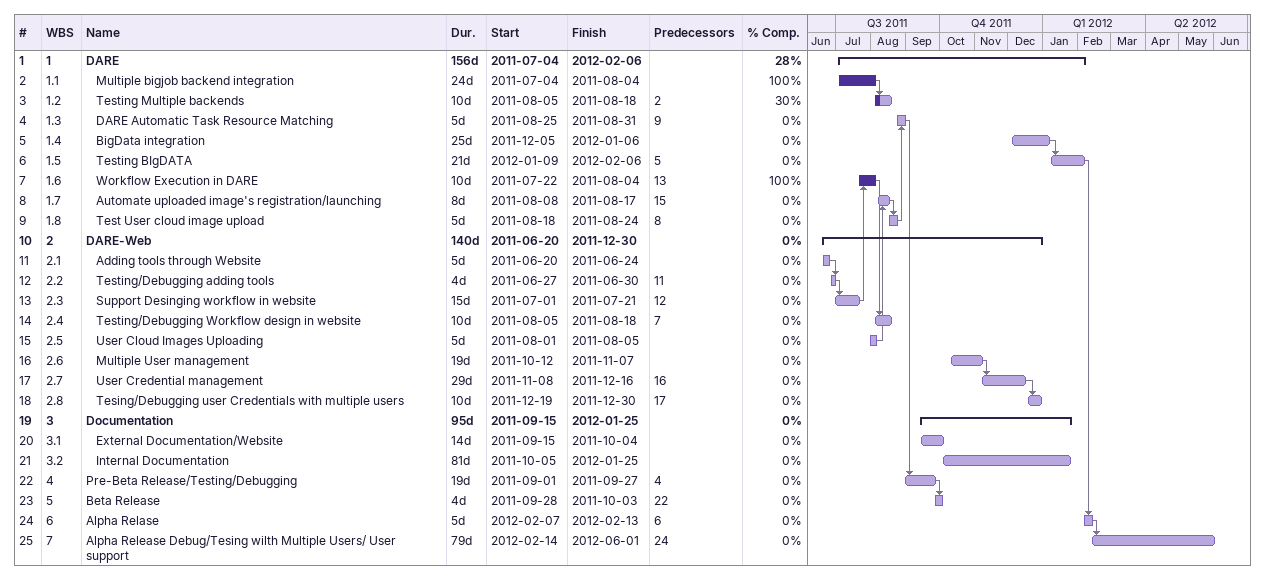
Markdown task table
| ID | WBS | Task | Duration | Start | Finish | Predecessors | % complete |
|---|---|---|---|---|---|---|---|
| 1 | 1 | **DARE** | 156d | 2011-07-04 | 2012-02-06 |  | 28 |
| 2 | 1.1 | Multiple bigjob backend integration | 24d | 2011-07-04 | 2011-08-04 |  | 100 |
| 3 | 1.2 | Testing Multiple backends | 10d | 2011-08-05 | 2011-08-18 | 2 | 30 |
| 4 | 1.3 | DARE Automatic Task Resource Matching | 5d | 2011-08-25 | 2011-08-31 | 9 | 0 |
| 5 | 1.4 | BigData integration | 25d | 2011-12-05 | 2012-01-06 |  | 0 |
| 6 | 1.5 | Testing BIgDATA | 21d | 2012-01-09 | 2012-02-06 | 5 | 0 |
| 7 | 1.6 | Workflow Execution in DARE | 10d | 2011-07-22 | 2011-08-04 | 13 | 100 |
| 8 | 1.7 | Automate uploaded image's registration/launching | 8d | 2011-08-08 | 2011-08-17 | 15 | 0 |
| 9 | 1.8 | Test User cloud image upload | 5d | 2011-08-18 | 2011-08-24 | 8 | 0 |
| 10 | 2 | **DARE-Web** | 140d | 2011-06-20 | 2011-12-30 |  | 0 |
| 11 | 2.1 | Adding tools through Website | 5d | 2011-06-20 | 2011-06-24 |  | 0 |
| 12 | 2.2 | Testing/Debugging adding tools | 4d | 2011-06-27 | 2011-06-30 | 11 | 0 |
| 13 | 2.3 | Support Desinging workflow in website | 15d | 2011-07-01 | 2011-07-21 | 12 | 0 |
| 14 | 2.4 | Testing/Debugging Workflow design in website | 10d | 2011-08-05 | 2011-08-18 | 7 | 0 |
| 15 | 2.5 | User Cloud Images Uploading | 5d | 2011-08-01 | 2011-08-05 |  | 0 |
| 16 | 2.6 | Multiple User management | 19d | 2011-10-12 | 2011-11-07 |  | 0 |
| 17 | 2.7 | User Credential management | 29d | 2011-11-08 | 2011-12-16 | 16 | 0 |
| 18 | 2.8 | Tesing/Debugging user Credentials with multiple users | 10d | 2011-12-19 | 2011-12-30 | 17 | 0 |
| 19 | 3 | **Documentation** | 95d | 2011-09-15 | 2012-01-25 |  | 0 |
| 20 | 3.1 | External Documentation/Website | 14d | 2011-09-15 | 2011-10-04 |  | 0 |
| 21 | 3.2 | Internal Documentation | 81d | 2011-10-05 | 2012-01-25 |  | 0 |
| 22 | 4 | Pre-Beta Release/Testing/Debugging | 19d | 2011-09-01 | 2011-09-27 | 4 | 0 |
| 23 | 5 | Beta Release | 4d | 2011-09-28 | 2011-10-03 | 22 | 0 |
| 24 | 6 | Alpha Relase | 5d | 2012-02-07 | 2012-02-13 | 6 | 0 |
| 25 | 7 | Alpha Release Debug/Tesing wilth Multiple Users/ User support | 79d | 2012-02-14 | 2012-06-01 | 24 | 0 |
